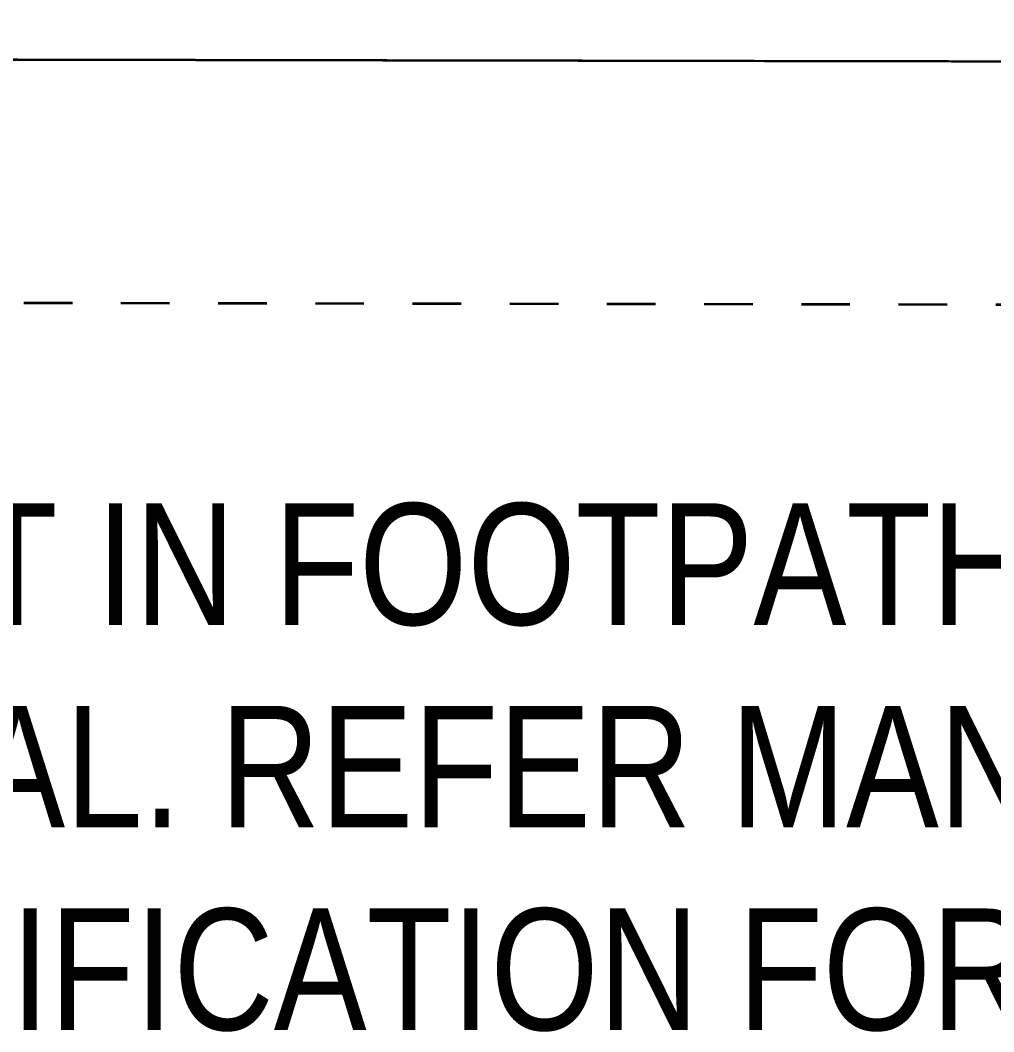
# Model space of a CAD drawing. Header units: metres. Extents: x -1161 to -1081, y 0 to 563.
# Drawn here: x -1105.138 to -1103.134, y 524.473 to 526.554 of the extents above; entities that cross this region are included whole.
import ezdxf

# ---------------------------------------------------------------- set-up
doc = ezdxf.new("R2010")
doc.units = ezdxf.units.M
doc.linetypes.add('ControlLine', pattern=[0.02, 0.0125, -0.0025, 0.0025, -0.0025])
for name, color, linetype, lineweight in [('A-DETL', 7, 'Continuous', 13), ('A-GENM', 7, 'Continuous', 35), ('G-ANNO-TEXT', 7, 'Continuous', 9)]:
    doc.layers.add(name, color=color, linetype=linetype, lineweight=lineweight)
doc.styles.add('Arial Narrow_2', font='ARIALN.TTF', dxfattribs={"height": 0.25})

# ---------------------------------------------------------------- blocks, each defined once
blk = doc.blocks.new('T2DPAA-T2D-PWA-RW-M2D-000001_ControlLines_rvt-1-DRG-2873121 - DECK SLAB GENERAL ARRANGEMENT PLAN')
at = {"layer": 'A-DETL', "color": 150, "linetype": 'ControlLine', "lineweight": 35, "true_color": 0x0080ff}
blk.add_line((-1107.1303, 525.976), (-1091.5016, 525.9482), dxfattribs=at)
blk = doc.blocks.new('Top of Pavement - RL A - Top of Pavement - RL A-68818558-DRG-2873121 - DECK SLAB GENERAL ARRANGEMENT PLAN')
at = {"layer": 'A-GENM', "color": 253, "lineweight": 25, "true_color": 0xa3a3a3}
blk.add_open_spline([(113.3139, 47.4193), (113.3606, 47.2423), (113.457, 46.8772), (113.603, 46.3238), (113.7519, 45.7592), (113.9009, 45.1947), (114.0499, 44.6301), (114.1989, 44.0655), (114.3478, 43.5009), (114.472, 43.0305), (114.5713, 42.6541), (114.6706, 42.2777), (114.7947, 41.8072), (114.9437, 41.2426), (115.0927, 40.678), (115.2416, 40.1134), (115.3906, 39.5488), (115.5396, 38.9842), (115.6886, 38.4197), (115.8375, 37.8551), (115.9865, 37.2905), (116.1355, 36.7259), (116.2845, 36.1613), (116.4334, 35.5967), (116.5824, 35.0321), (116.7314, 34.4674), (116.8804, 33.9028), (117.0294, 33.3382), (117.1783, 32.7736), (117.3273, 32.209), (117.4763, 31.6444), (117.6253, 31.0798), (117.7743, 30.5152), (117.9232, 29.9506), (118.0722, 29.3859), (118.2212, 28.8213), (118.3702, 28.2567), (118.5191, 27.6921), (118.6681, 27.1275), (118.8171, 26.5629), (118.9661, 25.9982), (119.1151, 25.4336), (119.2641, 24.869), (119.413, 24.3044), (119.562, 23.7398), (119.711, 23.1752), (119.8351, 22.7046), (119.9345, 22.3282), (120.009, 22.0459), (120.0834, 21.7636), (120.1828, 21.3872), (120.3069, 20.9167), (120.4559, 20.3521), (120.6049, 19.7874), (120.7539, 19.2228), (120.9028, 18.6582), (121.0518, 18.0936), (121.2008, 17.529), (121.3498, 16.9643), (121.4988, 16.3997), (121.6477, 15.8351), (121.7967, 15.2705), (121.9457, 14.7059), (122.0947, 14.1413), (122.2437, 13.5767), (122.3926, 13.012), (122.5416, 12.4474), (122.6906, 11.8828), (122.8396, 11.3182), (122.9885, 10.7536), (123.1375, 10.189), (123.2865, 9.6244), (123.4355, 9.0598), (123.5596, 8.5893), (123.6589, 8.2129), (123.7583, 7.8365), (123.8824, 7.366), (124.0314, 6.8014), (124.1803, 6.2368), (124.3293, 5.6722), (124.4783, 5.1076), (124.6273, 4.543), (124.7762, 3.9784), (124.9004, 3.5078), (124.9998, 3.1313), (125.0991, 2.7548), (125.2233, 2.2842), (125.3723, 1.7195), (125.5213, 1.1548), (125.6703, 0.5901), (125.8193, 0.0253), (125.9683, -0.5394), (126.1173, -1.1041), (126.2663, -1.6688), (126.4153, -2.2336), (126.5643, -2.7983), (126.7134, -3.363), (126.8624, -3.9277), (127.0114, -4.4924), (127.1604, -5.0571), (127.3094, -5.6218), (127.4584, -6.1865), (127.6074, -6.7512), (127.7564, -7.3159), (127.9054, -7.8806), (128.0544, -8.4453), (128.2034, -9.01), (128.3313, -9.4946), (128.4095, -9.7911), (128.438, -9.8993)], degree=3, knots=[0.318789, 0.318789, 0.318789, 0.318789, 0.3225806, 0.3266129, 0.3306452, 0.3346774, 0.3387097, 0.3427419, 0.3467742, 0.3508065, 0.3528226, 0.3548387, 0.358871, 0.3629032, 0.3669355, 0.3709677, 0.375, 0.3790323, 0.3830645, 0.3870968, 0.391129, 0.3951613, 0.3991935, 0.4032258, 0.4072581, 0.4112903, 0.4153226, 0.4193548, 0.4233871, 0.4274194, 0.4314516, 0.4354839, 0.4395161, 0.4435484, 0.4475806, 0.4516129, 0.4556452, 0.4596774, 0.4637097, 0.4677419, 0.4717742, 0.4758065, 0.4798387, 0.483871, 0.4879032, 0.4919355, 0.4959677, 0.4979839, 0.5, 0.5020161, 0.5040323, 0.5080645, 0.5120968, 0.516129, 0.5201613, 0.5241935, 0.5282258, 0.5322581, 0.5362903, 0.5403226, 0.5443548, 0.5483871, 0.5524194, 0.5564516, 0.5604839, 0.5645161, 0.5685484, 0.5725806, 0.5766129, 0.5806452, 0.5846774, 0.5887097, 0.5927419, 0.5967742, 0.5987903, 0.6008065, 0.6048387, 0.608871, 0.6129032, 0.6169355, 0.6209677, 0.625, 0.6290323, 0.6330645, 0.6350806, 0.6370968, 0.641129, 0.6451613, 0.6491935, 0.6532258, 0.6572581, 0.6612903, 0.6653226, 0.6693548, 0.6733871, 0.6774194, 0.6814516, 0.6854839, 0.6895161, 0.6935484, 0.6975806, 0.7016129, 0.7056452, 0.7096774, 0.7137097, 0.7177419, 0.7217742, 0.7258065, 0.7281252, 0.7281252, 0.7281252, 0.7281252], dxfattribs=at)
at = {"layer": 'A-GENM', "color": 254, "lineweight": 25, "true_color": 0xd1d1d1}
for points in [[(125.0743, 2.849), (125.0494, 2.9431), (124.9998, 3.1313), (124.9501, 3.3196), (124.9253, 3.4137)], [(125.1296, 2.6391), (125.1268, 2.6497), (125.1241, 2.6603), (125.1213, 2.6709)]]:
    blk.add_open_spline(points, degree=3, dxfattribs=at)
at = {"layer": 'A-GENM', "color": 9, "lineweight": 25, "true_color": 0xbebebe}
for points in [[(125.1213, 2.6709), (125.1056, 2.7302), (125.0899, 2.7896), (125.0743, 2.849)], [(125.2233, 2.2842), (125.1921, 2.4025), (125.1609, 2.5208), (125.1296, 2.6391)], [(125.5213, 1.1548), (125.4716, 1.343), (125.3723, 1.7195), (125.2729, 2.096), (125.2233, 2.2842)]]:
    blk.add_open_spline(points, degree=3, dxfattribs=at)
blk = doc.blocks.new('T2DPAA-T2D-C3S-RS-M3D-100334_rvt-1-DRG-2873121 - DECK SLAB GENERAL ARRANGEMENT PLAN')
at = {"layer": 'A-GENM', "color": 253, "lineweight": 25, "true_color": 0xa3a3a3}
blk.add_open_spline([(-1119.7114, 526.4983), (-1119.5164, 526.498), (-1119.1264, 526.4973), (-1118.5414, 526.4963), (-1117.9565, 526.4952), (-1117.3715, 526.4942), (-1116.7865, 526.4931), (-1116.2015, 526.4921), (-1115.6166, 526.4911), (-1115.0316, 526.49), (-1114.4466, 526.489), (-1113.8617, 526.4879), (-1113.2767, 526.4869), (-1112.6918, 526.4859), (-1112.1068, 526.4848), (-1111.5218, 526.4838), (-1110.9369, 526.4827), (-1110.4494, 526.4819), (-1110.0594, 526.4812), (-1109.6695, 526.4805), (-1109.182, 526.4796), (-1108.5971, 526.4786), (-1108.0121, 526.4775), (-1107.4272, 526.4765), (-1106.8422, 526.4755), (-1106.2573, 526.4744), (-1105.6723, 526.4734), (-1105.1847, 526.4725), (-1104.7946, 526.4718), (-1104.4046, 526.4711), (-1103.917, 526.4703), (-1103.3319, 526.4692), (-1102.7468, 526.4682), (-1102.1617, 526.4671), (-1101.5767, 526.4661), (-1100.9916, 526.4651), (-1100.4065, 526.464), (-1099.8214, 526.463), (-1099.2363, 526.4619), (-1098.6513, 526.4609), (-1098.0662, 526.4599), (-1097.4811, 526.4588), (-1096.8961, 526.4578), (-1096.311, 526.4567), (-1095.7259, 526.4557), (-1095.1408, 526.4547), (-1094.5558, 526.4536), (-1093.9708, 526.4526), (-1093.3857, 526.4515), (-1092.8007, 526.4505), (-1092.2156, 526.4495), (-1091.7826, 526.4487), (-1091.5446, 526.4483), (-1091.5016, 526.4482)], degree=3, knots=[0, 0, 0, 0, 0.0131579, 0.0263158, 0.0394737, 0.0526316, 0.0657895, 0.0789474, 0.0921053, 0.1052632, 0.1184211, 0.1315789, 0.1447368, 0.1578947, 0.1710526, 0.1842105, 0.1973684, 0.2105263, 0.2171053, 0.2236842, 0.2368421, 0.25, 0.2631579, 0.2763158, 0.2894737, 0.3026316, 0.3157895, 0.3289474, 0.3355263, 0.3421053, 0.3552632, 0.3684211, 0.3815789, 0.3947368, 0.4078947, 0.4210526, 0.4342105, 0.4473684, 0.4605263, 0.4736842, 0.4868421, 0.5, 0.5131579, 0.5263158, 0.5394737, 0.5526316, 0.5657895, 0.5789474, 0.5921053, 0.6052632, 0.6184211, 0.6315789, 0.6344796, 0.6344796, 0.6344796, 0.6344796], dxfattribs=at)
at = {"layer": 'A-GENM', "color": 254, "lineweight": 25, "true_color": 0xd1d1d1}
for points in [[(-1105.0154, 526.4722), (-1105.21, 526.4726), (-1105.4045, 526.4729), (-1105.5991, 526.4733)], [(-1104.4692, 526.4712), (-1104.4801, 526.4713), (-1104.4911, 526.4713), (-1104.5021, 526.4713)], [(-1103.848, 526.4701), (-1103.871, 526.4702), (-1103.894, 526.4702), (-1103.917, 526.4703)]]:
    blk.add_open_spline(points, degree=3, dxfattribs=at)
at = {"layer": 'A-GENM', "color": 9, "lineweight": 25, "true_color": 0xbebebe}
blk.add_open_spline([(-1104.5021, 526.4713), (-1104.5759, 526.4714), (-1104.747, 526.4717), (-1104.9181, 526.472), (-1105.0154, 526.4722)], degree=3, knots=[-0.22891446, -0.22891446, -0.22891446, -0.22891446, -0.22307692, -0.21538462, -0.21538462, -0.21538462, -0.21538462], dxfattribs=at)
for points in [[(-1104.4317, 526.4712), (-1104.4442, 526.4712), (-1104.4567, 526.4712), (-1104.4692, 526.4712)], [(-1103.917, 526.4703), (-1104.0886, 526.4706), (-1104.2601, 526.4709), (-1104.4317, 526.4712)], [(-1103.2644, 526.4691), (-1103.4589, 526.4694), (-1103.6535, 526.4698), (-1103.848, 526.4701)], [(-1102.6807, 526.4681), (-1102.8752, 526.4684), (-1103.0698, 526.4688), (-1103.2644, 526.4691)]]:
    blk.add_open_spline(points, degree=3, dxfattribs=at)
at = {"layer": 'A-GENM', "color": 253, "lineweight": 25, "true_color": 0xa3a3a3, "rotation": 75.11694444444437}
blk.add_blockref('Top of Pavement - RL A - Top of Pavement - RL A-68818558-DRG-2873121 - DECK SLAB GENERAL ARRANGEMENT PLAN', (-1134.0578, 404.8616), dxfattribs=at)

msp = doc.modelspace()

# ---------------------------------------------------------------- block references
at = {"lineweight": 5}
for name in ['T2DPAA-T2D-C3S-RS-M3D-100334_rvt-1-DRG-2873121 - DECK SLAB GENERAL ARRANGEMENT PLAN', 'T2DPAA-T2D-PWA-RW-M2D-000001_ControlLines_rvt-1-DRG-2873121 - DECK SLAB GENERAL ARRANGEMENT PLAN']:
    msp.add_blockref(name, (0, 0), dxfattribs=at)

# ---------------------------------------------------------------- next in the draw order: texts
at = {"layer": 'G-ANNO-TEXT', "char_height": 0.25, "attachment_point": 1, "style": 'Arial Narrow_2', "bg_fill": 3, "box_fill_scale": 1, "bg_fill_color": 256, "bg_fill_true_color": 13158600, "bg_fill_transparency": 0}
for s, insert in [('P2 PIT IN FOOTPATH FOR TRAFFIC ', (-1105.9363, 525.56)), ("SIGNAL. REFER MANUFACTURER'S ", (-1105.9363, 525.1433)), ('SPECIFICATION FOR SIZE', (-1105.9363, 524.7266))]:
    msp.add_mtext(s, dxfattribs=dict(at, insert=insert))

doc.saveas('drawing.dxf')
